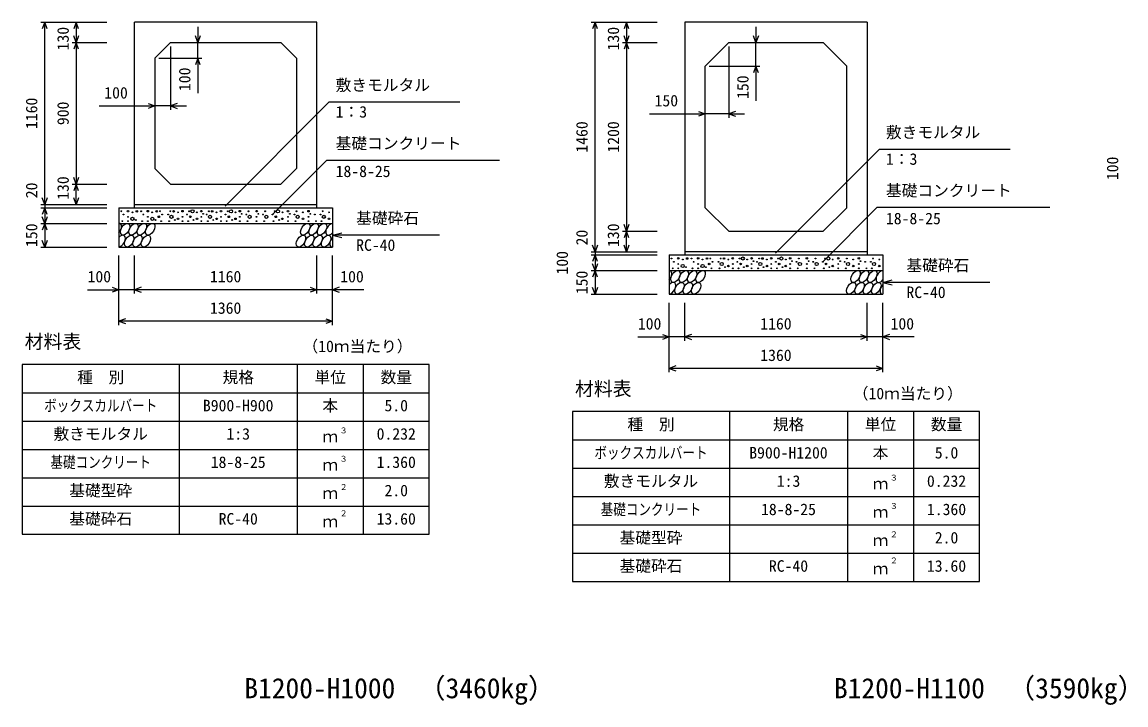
# Model space of a CAD drawing. Units: millimetres, scale not verified. Extents: x -50400 to 50400, y -17820 to 17820.
# Drawn here: x 16865 to 23886, y 4731 to 9072 of the extents above; entities that cross this region are included whole.
import ezdxf
from ezdxf.enums import TextEntityAlignment as Align

# ---------------------------------------------------------------- set-up
doc = ezdxf.new("R2010")
doc.units = ezdxf.units.MM
doc.header["$LTSCALE"] = 60
for name, color, linetype, lineweight in [('0-0_DIM', 7, 'Continuous', 25), ('0-2_HATCH', 6, 'Continuous', 25), ('0-3_HYO', 3, 'Continuous', 25), ('0-4_HYO2', 4, 'Continuous', 25), ('0-5_OUTLINE', 3, 'Continuous', 25), ('0-7_TXT', 7, 'Continuous', 25)]:
    doc.layers.add(name, color=color, linetype=linetype, lineweight=lineweight)
doc.styles.add('ＭＳ ゴシック', font='')
doc.styles.get('ＭＳ ゴシック').set_extended_font_data('MS Gothic')

msp = doc.modelspace()

# ---------------------------------------------------------------- linework, layer by layer
at = {"layer": '0-0_DIM'}
for p, q in [((16983.88, 9071.89), (17404.98, 9071.89)), ((17008.88, 7911.89), (17008.88, 9071.89)), ((17208.88, 9071.89), (17208.88, 8941.89)), ((20483.88, 9071.89), (20904.98, 9071.89)), ((20508.88, 7611.89), (20508.88, 9071.89)), ((20708.88, 9071.89), (20708.88, 8941.89)), ((17982.46, 9041.89), (17982.46, 8941.89)), ((21532.46, 9041.89), (21532.46, 8941.89)), ((17183.88, 8941.89), (17404.98, 8941.89)), ((17208.88, 8941.89), (17208.88, 8041.89)), ((17809.98, 8916.89), (17809.98, 8513.87)), ((17982.46, 8841.89), (17982.46, 8941.89)), ((20683.88, 8941.89), (20904.98, 8941.89)), ((20708.88, 8941.89), (20708.88, 7741.89)), ((21359.98, 8916.89), (21359.98, 8463.87)), ((21532.46, 8791.89), (21532.46, 8941.89)), ((17734.98, 8841.89), (18007.46, 8841.89)), ((17982.46, 8841.89), (17982.46, 8621.01)), ((21234.98, 8791.89), (21557.46, 8791.89)), ((21532.46, 8791.89), (21532.46, 8571.01)), ((17355.88, 8538.87), (17709.98, 8538.87)), ((17809.98, 8538.87), (17709.98, 8538.87)), ((17809.98, 8538.87), (17909.98, 8538.87)), ((18156.2, 7902.55), (18816.48, 8562.83)), ((19648.89, 8562.83), (18816.48, 8562.83)), ((20855.88, 8488.87), (21209.98, 8488.87)), ((21359.98, 8488.87), (21209.98, 8488.87)), ((21359.98, 8488.87), (21459.98, 8488.87)), ((21656.2, 7602.55), (22316.48, 8262.83)), ((23148.89, 8262.83), (22316.48, 8262.83)), ((18458.01, 7848.16), (18802.07, 8192.22)), ((19901.62, 8192.22), (18802.07, 8192.22)), ((17183.88, 8041.89), (17404.98, 8041.89)), ((17208.88, 7911.89), (17208.88, 8041.89)), ((16983.88, 7911.89), (17404.98, 7911.89)), ((16983.88, 7891.89), (17404.98, 7891.89)), ((17008.88, 7911.89), (17008.88, 7891.89)), ((17008.88, 7891.89), (17008.88, 7791.89)), ((21958.01, 7548.16), (22302.07, 7892.22)), ((23401.62, 7892.22), (22302.07, 7892.22)), ((16983.88, 7791.89), (17404.98, 7791.89)), ((17008.88, 7791.89), (17008.88, 7641.89)), ((18839.98, 7716.89), (18897.94, 7732.42)), ((20683.88, 7741.89), (20904.98, 7741.89)), ((20708.88, 7611.89), (20708.88, 7741.89)), ((19519.79, 7716.89), (18839.98, 7716.89)), ((18839.98, 7716.89), (18897.94, 7701.36)), ((16983.88, 7641.89), (17404.98, 7641.89)), ((17479.98, 7145.28), (17479.98, 7586.89)), ((17579.98, 7345.28), (17579.98, 7586.89)), ((18739.98, 7345.28), (18739.98, 7586.89)), ((18739.98, 7345.28), (18739.98, 7586.89)), ((18839.98, 7145.28), (18839.98, 7586.89)), ((20483.88, 7611.89), (20904.98, 7611.89)), ((20483.88, 7591.89), (20904.98, 7591.89)), ((20508.88, 7611.89), (20508.88, 7591.89)), ((20508.88, 7591.89), (20508.88, 7491.89)), ((20483.88, 7491.89), (20904.98, 7491.89)), ((20508.88, 7491.89), (20508.88, 7341.89)), ((22339.98, 7416.89), (22397.94, 7432.42)), ((23019.79, 7416.89), (22339.98, 7416.89)), ((22339.98, 7416.89), (22397.94, 7401.36)), ((17280.44, 7370.28), (17479.98, 7370.28)), ((17579.98, 7370.28), (17479.98, 7370.28)), ((18739.98, 7370.28), (17579.98, 7370.28)), ((18839.98, 7370.28), (18739.98, 7370.28)), ((19039.53, 7370.28), (18839.98, 7370.28)), ((20483.88, 7341.89), (20904.98, 7341.89)), ((20979.98, 6845.28), (20979.98, 7286.89)), ((21079.98, 7045.28), (21079.98, 7286.89)), ((22239.98, 7045.28), (22239.98, 7286.89)), ((22239.98, 7045.28), (22239.98, 7286.89)), ((22339.98, 6845.28), (22339.98, 7286.89)), ((18839.98, 7170.28), (17479.98, 7170.28)), ((20780.44, 7070.28), (20979.98, 7070.28)), ((21079.98, 7070.28), (20979.98, 7070.28)), ((22239.98, 7070.28), (21079.98, 7070.28)), ((22339.98, 7070.28), (22239.98, 7070.28)), ((22539.53, 7070.28), (22339.98, 7070.28)), ((22339.98, 6870.28), (20979.98, 6870.28))]:
    msp.add_line(p, q, dxfattribs=at)
for points in [[(17024.27, 9029.6), (17008.88, 9071.89), (16993.49, 9029.6)], [(17224.27, 9029.6), (17208.88, 9071.89), (17193.49, 9029.6)], [(20524.27, 9029.6), (20508.88, 9071.89), (20493.49, 9029.6)], [(20724.27, 9029.6), (20708.88, 9071.89), (20693.49, 9029.6)], [(17224.27, 8984.17), (17208.88, 8941.89), (17193.49, 8984.17)], [(17224.27, 8899.6), (17208.88, 8941.89), (17193.49, 8899.6)], [(17997.85, 8984.17), (17982.46, 8941.89), (17967.07, 8984.17)], [(20724.27, 8984.17), (20708.88, 8941.89), (20693.49, 8984.17)], [(20724.27, 8899.6), (20708.88, 8941.89), (20693.49, 8899.6)], [(21547.85, 8984.17), (21532.46, 8941.89), (21517.07, 8984.17)], [(17997.85, 8799.6), (17982.46, 8841.89), (17967.07, 8799.6)], [(21547.85, 8749.6), (21532.46, 8791.89), (21517.07, 8749.6)], [(17667.7, 8554.26), (17709.98, 8538.87), (17667.7, 8523.48)], [(17852.27, 8554.26), (17809.98, 8538.87), (17852.27, 8523.48)], [(21167.7, 8504.26), (21209.98, 8488.87), (21167.7, 8473.48)], [(21402.27, 8504.26), (21359.98, 8488.87), (21402.27, 8473.48)], [(17224.27, 8084.17), (17208.88, 8041.89), (17193.49, 8084.17)], [(17224.27, 7999.6), (17208.88, 8041.89), (17193.49, 7999.6)], [(17024.27, 7954.17), (17008.88, 7911.89), (16993.49, 7954.17)], [(17224.27, 7954.17), (17208.88, 7911.89), (17193.49, 7954.17)], [(17024.27, 7849.6), (17008.88, 7891.89), (16993.49, 7849.6)], [(17024.27, 7834.17), (17008.88, 7791.89), (16993.49, 7834.17)], [(17024.27, 7749.6), (17008.88, 7791.89), (16993.49, 7749.6)], [(20724.27, 7784.17), (20708.88, 7741.89), (20693.49, 7784.17)], [(20724.27, 7699.6), (20708.88, 7741.89), (20693.49, 7699.6)], [(17024.27, 7684.17), (17008.88, 7641.89), (16993.49, 7684.17)], [(20524.27, 7654.17), (20508.88, 7611.89), (20493.49, 7654.17)], [(20724.27, 7654.17), (20708.88, 7611.89), (20693.49, 7654.17)], [(20524.27, 7549.6), (20508.88, 7591.89), (20493.49, 7549.6)], [(20524.27, 7534.17), (20508.88, 7491.89), (20493.49, 7534.17)], [(20524.27, 7449.6), (20508.88, 7491.89), (20493.49, 7449.6)], [(17437.7, 7385.67), (17479.98, 7370.28), (17437.7, 7354.88)], [(17622.27, 7385.67), (17579.98, 7370.28), (17622.27, 7354.88)], [(18697.7, 7385.67), (18739.98, 7370.28), (18697.7, 7354.88)], [(18882.27, 7385.67), (18839.98, 7370.28), (18882.27, 7354.88)], [(20524.27, 7384.17), (20508.88, 7341.89), (20493.49, 7384.17)], [(17522.27, 7185.67), (17479.98, 7170.28), (17522.27, 7154.88)], [(18797.7, 7185.67), (18839.98, 7170.28), (18797.7, 7154.88)], [(20937.7, 7085.67), (20979.98, 7070.28), (20937.7, 7054.88)], [(21122.27, 7085.67), (21079.98, 7070.28), (21122.27, 7054.88)], [(22197.7, 7085.67), (22239.98, 7070.28), (22197.7, 7054.88)], [(22382.27, 7085.67), (22339.98, 7070.28), (22382.27, 7054.88)], [(21022.27, 6885.67), (20979.98, 6870.28), (21022.27, 6854.88)], [(22297.7, 6885.67), (22339.98, 6870.28), (22297.7, 6854.88)]]:
    msp.add_lwpolyline(points, dxfattribs=at)
at = {"layer": '0-2_HATCH'}
for centre, radius in [((17495.95, 7869.07), 2.5), ((17538.84, 7869.94), 5), ((17566.88, 7862.06), 2.5), ((17594.92, 7869.07), 5), ((17622.05, 7869.07), 2.5), ((17664.95, 7869.94), 5), ((17692.99, 7862.06), 2.5), ((17721.02, 7869.07), 5), ((17742.05, 7869.07), 2.5), ((17807.91, 7869.07), 2.5), ((17828.94, 7869.07), 5), ((17856.98, 7862.06), 2.5), ((17885.01, 7869.94), 5), ((17927.91, 7869.07), 2.5), ((17948.94, 7869.07), 10), ((17976.98, 7862.06), 2.5), ((18005.01, 7869.94), 5), ((18053.13, 7869.07), 2.5), ((18074.16, 7869.07), 5), ((18102.2, 7862.06), 2.5), ((18130.24, 7869.94), 5), ((18173.13, 7869.07), 2.5), ((18194.16, 7869.07), 10), ((18222.2, 7862.06), 2.5), ((18250.24, 7869.94), 5), ((18305.06, 7869.07), 2.5), ((18356.34, 7869.94), 5), ((18411.16, 7869.07), 2.5), ((18471.56, 7869.07), 2.5), ((18492.59, 7869.07), 10), ((18520.63, 7862.06), 2.5), ((18556.17, 7869.94), 5), ((18610.98, 7869.07), 2.5), ((18651.27, 7862.06), 2.5), ((18686.8, 7869.94), 5), ((18776.88, 7869.07), 2.5), ((18817.16, 7862.06), 2.5), ((17502.96, 7806.04), 2.5), ((17509.97, 7848.05), 2.5), ((17538.84, 7834.05), 2.5), ((17538.84, 7806.04), 2.5), ((17566.88, 7820.92), 10), ((17587.91, 7813.91), 2.5), ((17629.06, 7806.04), 2.5), ((17636.07, 7848.05), 2.5), ((17664.95, 7834.05), 2.5), ((17664.95, 7806.04), 2.5), ((17692.99, 7820.92), 10), ((17714.01, 7813.91), 2.5), ((17735.04, 7834.05), 5), ((17749.06, 7806.04), 2.5), ((17756.07, 7848.05), 2.5), ((17793.89, 7848.05), 2.5), ((17800.9, 7806.04), 2.5), ((17814.92, 7834.05), 10), ((17835.95, 7813.91), 2.5), ((17856.98, 7820.92), 5), ((17885.01, 7834.05), 2.5), ((17885.01, 7806.04), 2.5), ((17913.89, 7848.05), 2.5), ((17920.9, 7806.04), 2.5), ((17934.92, 7834.05), 5), ((17955.95, 7813.91), 2.5), ((17976.98, 7820.92), 5), ((18005.01, 7834.05), 2.5), ((18005.01, 7806.04), 2.5), ((18016.35, 7852.37), 2.5), ((18039.11, 7848.05), 2.5), ((18046.12, 7806.04), 2.5), ((18060.14, 7834.05), 10), ((18081.17, 7813.91), 2.5), ((18102.2, 7820.92), 5), ((18130.24, 7834.05), 2.5), ((18130.24, 7806.04), 2.5), ((18159.11, 7848.05), 2.5), ((18166.12, 7806.04), 2.5), ((18180.14, 7834.05), 5), ((18201.17, 7813.91), 2.5), ((18222.2, 7820.92), 5), ((18250.24, 7834.05), 2.5), ((18250.24, 7806.04), 2.5), ((18261.58, 7852.37), 2.5), ((18291.04, 7848.05), 2.5), ((18298.05, 7806.04), 2.5), ((18312.07, 7834.05), 10), ((18356.34, 7834.05), 2.5), ((18356.34, 7806.04), 2.5), ((18367.68, 7852.37), 2.5), ((18397.14, 7848.05), 2.5), ((18404.15, 7806.04), 2.5), ((18418.17, 7834.05), 10), ((18457.54, 7848.05), 2.5), ((18464.55, 7806.04), 2.5), ((18478.57, 7834.05), 5), ((18499.6, 7813.91), 2.5), ((18520.63, 7820.92), 5), ((18556.17, 7834.05), 2.5), ((18556.17, 7806.04), 2.5), ((18567.51, 7852.37), 2.5), ((18596.97, 7848.05), 2.5), ((18603.98, 7806.04), 2.5), ((18618, 7834.05), 10), ((18651.27, 7820.92), 5), ((18686.8, 7834.05), 2.5), ((18686.8, 7806.04), 2.5), ((18698.14, 7852.37), 2.5), ((18727.6, 7848.05), 2.5), ((18734.61, 7806.04), 2.5), ((18762.86, 7848.05), 2.5), ((18769.87, 7806.04), 2.5), ((18783.89, 7834.05), 10), ((18817.16, 7820.92), 5), ((20995.95, 7569.07), 2.5), ((21009.97, 7548.05), 2.5), ((21038.84, 7569.94), 5), ((21038.84, 7534.05), 2.5), ((21066.88, 7520.92), 10), ((21066.88, 7562.06), 2.5), ((21087.91, 7513.91), 2.5), ((21094.92, 7569.07), 5), ((21122.05, 7569.07), 2.5), ((21136.07, 7548.05), 2.5), ((21164.95, 7569.94), 5), ((21164.95, 7534.05), 2.5), ((21192.99, 7520.92), 10), ((21192.99, 7562.06), 2.5), ((21214.01, 7513.91), 2.5), ((21221.02, 7569.07), 5), ((21235.04, 7534.05), 5), ((21242.05, 7569.07), 2.5), ((21256.07, 7548.05), 2.5), ((21293.89, 7548.05), 2.5), ((21314.92, 7534.05), 10), ((21307.91, 7569.07), 2.5), ((21328.94, 7569.07), 5), ((21335.95, 7513.91), 2.5), ((21356.98, 7520.92), 5), ((21356.98, 7562.06), 2.5), ((21385.01, 7569.94), 5), ((21385.01, 7534.05), 2.5), ((21413.89, 7548.05), 2.5), ((21427.91, 7569.07), 2.5), ((21434.92, 7534.05), 5), ((21448.94, 7569.07), 10), ((21455.95, 7513.91), 2.5), ((21476.98, 7520.92), 5), ((21476.98, 7562.06), 2.5), ((21505.01, 7569.94), 5), ((21505.01, 7534.05), 2.5), ((21516.35, 7552.37), 2.5), ((21539.11, 7548.05), 2.5), ((21560.14, 7534.05), 10), ((21553.13, 7569.07), 2.5), ((21574.16, 7569.07), 5), ((21581.17, 7513.91), 2.5), ((21602.2, 7520.92), 5), ((21602.2, 7562.06), 2.5), ((21630.24, 7569.94), 5), ((21630.24, 7534.05), 2.5), ((21659.11, 7548.05), 2.5), ((21673.13, 7569.07), 2.5), ((21680.14, 7534.05), 5), ((21694.16, 7569.07), 10), ((21701.17, 7513.91), 2.5), ((21722.2, 7520.92), 5), ((21722.2, 7562.06), 2.5), ((21750.24, 7569.94), 5), ((21750.24, 7534.05), 2.5), ((21761.58, 7552.37), 2.5), ((21791.04, 7548.05), 2.5), ((21812.07, 7534.05), 10), ((21805.06, 7569.07), 2.5), ((21856.34, 7569.94), 5), ((21856.34, 7534.05), 2.5), ((21867.68, 7552.37), 2.5), ((21897.14, 7548.05), 2.5), ((21918.17, 7534.05), 10), ((21911.16, 7569.07), 2.5), ((21957.54, 7548.05), 2.5), ((21971.56, 7569.07), 2.5), ((21978.57, 7534.05), 5), ((21992.59, 7569.07), 10), ((21999.6, 7513.91), 2.5), ((22020.63, 7520.92), 5), ((22020.63, 7562.06), 2.5), ((22056.17, 7569.94), 5), ((22056.17, 7534.05), 2.5), ((22067.51, 7552.37), 2.5), ((22096.97, 7548.05), 2.5), ((22118, 7534.05), 10), ((22110.98, 7569.07), 2.5), ((22151.27, 7520.92), 5), ((22151.27, 7562.06), 2.5), ((22186.8, 7569.94), 5), ((22186.8, 7534.05), 2.5), ((22198.14, 7552.37), 2.5), ((22227.6, 7548.05), 2.5), ((22262.86, 7548.05), 2.5), ((22283.89, 7534.05), 10), ((22276.88, 7569.07), 2.5), ((22317.16, 7520.92), 5), ((22317.16, 7562.06), 2.5), ((21002.96, 7506.04), 2.5), ((21038.84, 7506.04), 2.5), ((21129.06, 7506.04), 2.5), ((21164.95, 7506.04), 2.5), ((21249.06, 7506.04), 2.5), ((21300.9, 7506.04), 2.5), ((21385.01, 7506.04), 2.5), ((21420.9, 7506.04), 2.5), ((21505.01, 7506.04), 2.5), ((21546.12, 7506.04), 2.5), ((21630.24, 7506.04), 2.5), ((21666.12, 7506.04), 2.5), ((21750.24, 7506.04), 2.5), ((21798.05, 7506.04), 2.5), ((21856.34, 7506.04), 2.5), ((21904.15, 7506.04), 2.5), ((21964.55, 7506.04), 2.5), ((22056.17, 7506.04), 2.5), ((22103.98, 7506.04), 2.5), ((22186.8, 7506.04), 2.5), ((22234.61, 7506.04), 2.5), ((22269.87, 7506.04), 2.5)]:
    msp.add_circle(centre, radius, dxfattribs=at)
for centre in [(17520.83, 7754.37), (17574.03, 7754.37), (17627.24, 7754.37), (17680.45, 7754.37), (18666.5, 7754.37), (18719.71, 7754.37), (18772.91, 7754.37), (17546.15, 7679.38), (17599.35, 7679.38), (17652.56, 7679.38), (18638.61, 7679.38), (18691.82, 7679.38), (18745.03, 7679.38), (18798.23, 7679.38), (21020.83, 7454.37), (21074.03, 7454.37), (21127.24, 7454.37), (21180.45, 7454.37), (22166.5, 7454.37), (22219.71, 7454.37), (22272.91, 7454.37), (21046.15, 7379.38), (21099.35, 7379.38), (21152.56, 7379.38), (22138.61, 7379.38), (22191.82, 7379.38), (22245.03, 7379.38), (22298.23, 7379.38)]:
    msp.add_ellipse(centre, major_axis=(21.81, 35.31), ratio=0.5792, dxfattribs=at)
for centre, start_param, end_param in [((17467.62, 7754.37), 4.385593, 6.6745444), ((18826.12, 7754.37), 0.3357715, 4.4411806), ((17492.94, 7679.38), 3.5111464, 7.548991), ((18851.44, 7679.38), 1.2110787, 3.5658734), ((20967.62, 7454.37), 4.385593, 6.6745444), ((22326.12, 7454.37), 0.3357715, 4.4411806), ((20992.94, 7379.38), 3.5111464, 7.548991), ((22351.44, 7379.38), 1.2110787, 3.5658734)]:
    msp.add_ellipse(centre, major_axis=(21.81, 35.31), ratio=0.5792, start_param=start_param, end_param=end_param, dxfattribs=at)
at = {"layer": '0-3_HYO'}
for p, q in [((17864.98, 6895.28), (17864.98, 5815.28)), ((18614.98, 6895.28), (18614.98, 5815.28)), ((19034.98, 6895.28), (19034.98, 5815.28)), ((16864.98, 6715.28), (19454.98, 6715.28)), ((21364.98, 6595.28), (21364.98, 5515.28)), ((22114.98, 6595.28), (22114.98, 5515.28)), ((22534.98, 6595.28), (22534.98, 5515.28)), ((20364.98, 6415.28), (22954.98, 6415.28))]:
    msp.add_line(p, q, dxfattribs=at)
for points in [[(16864.98, 5815.28), (19454.98, 5815.28), (19454.98, 6895.28), (16864.98, 6895.28)], [(20364.98, 5515.28), (22954.98, 5515.28), (22954.98, 6595.28), (20364.98, 6595.28)]]:
    msp.add_lwpolyline(points, close=True, dxfattribs=at)
at = {"layer": '0-4_HYO2'}
for p, q in [((16864.98, 6535.28), (19454.98, 6535.28)), ((16864.98, 6355.28), (19454.98, 6355.28)), ((20364.98, 6235.28), (22954.98, 6235.28)), ((16864.98, 6175.28), (19454.98, 6175.28)), ((20364.98, 6055.28), (22954.98, 6055.28)), ((16864.98, 5995.28), (19454.98, 5995.28)), ((20364.98, 5875.28), (22954.98, 5875.28)), ((20364.98, 5695.28), (22954.98, 5695.28))]:
    msp.add_line(p, q, dxfattribs=at)
at = {"layer": '0-5_OUTLINE'}
for p, q in [((18739.98, 9071.89), (17579.98, 9071.89)), ((17579.98, 7891.89), (17579.98, 9071.89)), ((18739.98, 7891.89), (18739.98, 9071.89)), ((21079.98, 9071.89), (21079.98, 7591.89)), ((22239.98, 9071.89), (21079.98, 9071.89)), ((22239.98, 9071.89), (22239.98, 7591.89)), ((17709.98, 8841.89), (17809.98, 8941.89)), ((17809.98, 8941.89), (18509.98, 8941.89)), ((18509.98, 8941.89), (18609.98, 8841.89)), ((21359.98, 8941.89), (21209.98, 8791.89)), ((21359.98, 8941.89), (21959.98, 8941.89)), ((22109.98, 8791.89), (21959.98, 8941.89)), ((17709.98, 8841.89), (17709.98, 8141.89)), ((18609.98, 8841.89), (18609.98, 8141.89)), ((21209.98, 7891.89), (21209.98, 8791.89)), ((22109.98, 7891.89), (22109.98, 8791.89)), ((17809.98, 8041.89), (17709.98, 8141.89)), ((17479.98, 7891.89), (17479.98, 7641.89)), ((17479.98, 7891.89), (18839.98, 7891.89)), ((17579.98, 7911.89), (18739.98, 7911.89)), ((18839.98, 7891.89), (18839.98, 7641.89)), ((21209.98, 7891.89), (21359.98, 7741.89)), ((22109.98, 7891.89), (21959.98, 7741.89)), ((17479.98, 7791.89), (18839.98, 7791.89)), ((21359.98, 7741.89), (21959.98, 7741.89)), ((17479.98, 7641.89), (18839.98, 7641.89)), ((20979.98, 7591.89), (20979.98, 7341.89)), ((20979.98, 7591.89), (22339.98, 7591.89)), ((22239.98, 7611.89), (21079.98, 7611.89)), ((22339.98, 7591.89), (22339.98, 7341.89)), ((20979.98, 7491.89), (22339.98, 7491.89)), ((20979.98, 7341.89), (22339.98, 7341.89))]:
    msp.add_line(p, q, dxfattribs=at)
msp.add_lwpolyline([(17809.98, 8041.89), (18509.98, 8041.89), (18609.98, 8141.89)], dxfattribs=at)

# ---------------------------------------------------------------- texts
at = {"layer": '0-0_DIM', "style": 'ＭＳ ゴシック'}
for s, p in [('130', (17183.88, 8891.89)), ('130', (20683.88, 8891.89)), ('100', (17957.46, 8633.39)), ('150', (21507.46, 8583.39)), ('1160', (16983.88, 8391.89)), ('900', (17183.88, 8416.89)), ('1460', (20483.88, 8241.89)), ('1200', (20683.88, 8241.89)), ('100', (23858.88, 8066.89)), ('130', (17183.88, 7941.89)), ('20', (16983.88, 7951.96)), ('150', (16983.88, 7641.89)), ('20', (20483.88, 7651.96)), ('130', (20683.88, 7641.89)), ('100', (20358.88, 7466.89)), ('150', (20483.88, 7341.89))]:
    msp.add_text(s, height=73.31, rotation=90, dxfattribs=at).set_placement(p, align=Align.BOTTOM_LEFT)
for s, p in [('敷きモルタル', (18859.33, 8612.83)), ('100', (17387.84, 8563.87)), ('150', (20887.84, 8513.87)), ('1：3', (18859.33, 8442.72)), ('敷きモルタル', (22359.33, 8312.83)), ('基礎コンクリート', (18859.33, 8242.22)), ('1：3', (22359.33, 8142.72)), ('18-8-25', (18859.33, 8064.59)), ('基礎コンクリート', (22359.33, 7942.22)), ('基礎砕石', (18989.72, 7766.89)), ('18-8-25', (22359.33, 7764.59)), ('RC-40', (18989.72, 7595.51)), ('基礎砕石', (22489.72, 7466.89)), ('100', (17281.34, 7395.28)), ('1160', (18059.98, 7395.28)), ('100', (18888.62, 7395.28)), ('RC-40', (22489.72, 7295.51)), ('1360', (18059.98, 7195.28)), ('100', (20781.34, 7095.28)), ('1160', (21559.98, 7095.28)), ('100', (22388.62, 7095.28)), ('1360', (21559.98, 6895.28))]:
    msp.add_text(s, height=73.31, dxfattribs=at).set_placement(p, align=Align.BOTTOM_LEFT)
at = {"layer": '0-7_TXT', "style": 'ＭＳ ゴシック'}
for s, height, p in [('材料表', 87.98, (16881.65, 6970.28)), ('（10ｍ当たり）', 73.31, (18648.31, 6951.94)), ('種\u3000別', 73.31, (17214.98, 6755.28)), ('規格', 73.31, (18139.98, 6755.28)), ('単位', 73.31, (18724.98, 6755.28)), ('数量', 73.31, (19144.98, 6755.28)), ('材料表', 87.98, (20381.65, 6670.28)), ('（10ｍ当たり）', 73.31, (22148.31, 6651.94)), ('B900-H900', 73.31, (18014.98, 6575.28)), ('本', 73.31, (18774.98, 6575.28)), ('5.0', 73.31, (19169.98, 6575.28)), ('種\u3000別', 73.31, (20714.98, 6455.28)), ('規格', 73.31, (21639.98, 6455.28)), ('単位', 73.31, (22224.98, 6455.28)), ('数量', 73.31, (22644.98, 6455.28)), ('敷きモルタル', 73.31, (17064.98, 6395.28)), ('1:3', 73.31, (18164.98, 6395.28)), ('３', 36.66, (18884.22, 6445.89)), ('0.232', 73.31, (19119.98, 6395.28)), ('ｍ', 73.31, (18774.98, 6378.61)), ('B900-H1200', 73.31, (21489.98, 6275.28)), ('本', 73.31, (22274.98, 6275.28)), ('5.0', 73.31, (22669.98, 6275.28)), ('18-8-25', 73.31, (18064.98, 6215.28)), ('ｍ', 73.31, (18774.98, 6198.61)), ('３', 36.66, (18884.22, 6265.89)), ('1.360', 73.31, (19119.98, 6215.28)), ('敷きモルタル', 73.31, (20564.98, 6095.28)), ('1:3', 73.31, (21664.98, 6095.28)), ('３', 36.66, (22384.22, 6145.89)), ('0.232', 73.31, (22619.98, 6095.28)), ('基礎型砕', 73.31, (17164.98, 6035.28)), ('２', 36.66, (18884.22, 6085.89)), ('2.0', 73.31, (19169.98, 6035.28)), ('ｍ', 73.31, (22274.98, 6078.61)), ('ｍ', 73.31, (18774.98, 6018.61)), ('２', 36.66, (18884.22, 5919.22)), ('18-8-25', 73.31, (21564.98, 5915.28)), ('ｍ', 73.31, (22274.98, 5898.61)), ('３', 36.66, (22384.22, 5965.89)), ('1.360', 73.31, (22619.98, 5915.28)), ('基礎砕石', 73.31, (17164.98, 5855.28)), ('RC-40', 73.31, (18114.98, 5855.28)), ('ｍ', 73.31, (18774.98, 5838.61)), ('13.60', 73.31, (19119.98, 5855.28)), ('基礎型砕', 73.31, (20664.98, 5735.28)), ('２', 36.66, (22384.22, 5785.89)), ('2.0', 73.31, (22669.98, 5735.28)), ('ｍ', 73.31, (22274.98, 5718.61)), ('基礎砕石', 73.31, (20664.98, 5555.28)), ('RC-40', 73.31, (21614.98, 5555.28)), ('２', 36.66, (22384.22, 5619.22)), ('13.60', 73.31, (22619.98, 5555.28)), ('ｍ', 73.31, (22274.98, 5538.61)), ('（3460kg）', 128.3, (19383.57, 4734.39)), ('（3590kg）', 128.3, (23133.57, 4734.39)), ('B1200-H1000', 128.3, (18278.73, 4734.39)), ('B1200-H1100', 128.3, (22028.73, 4734.39))]:
    msp.add_text(s, height=height, dxfattribs=at).set_placement(p, align=Align.BOTTOM_LEFT)
at = {"layer": '0-7_TXT', "style": 'ＭＳ ゴシック', "width": 0.8}
for s, p in [('ボックスカルバート', (17004.98, 6575.28)), ('基礎コンクリート', (17044.98, 6215.28)), ('ボックスカルバート', (20504.98, 6275.28)), ('基礎コンクリート', (20544.98, 5915.28))]:
    msp.add_text(s, height=73.31, dxfattribs=at).set_placement(p, align=Align.BOTTOM_LEFT)

doc.saveas('drawing.dxf')
